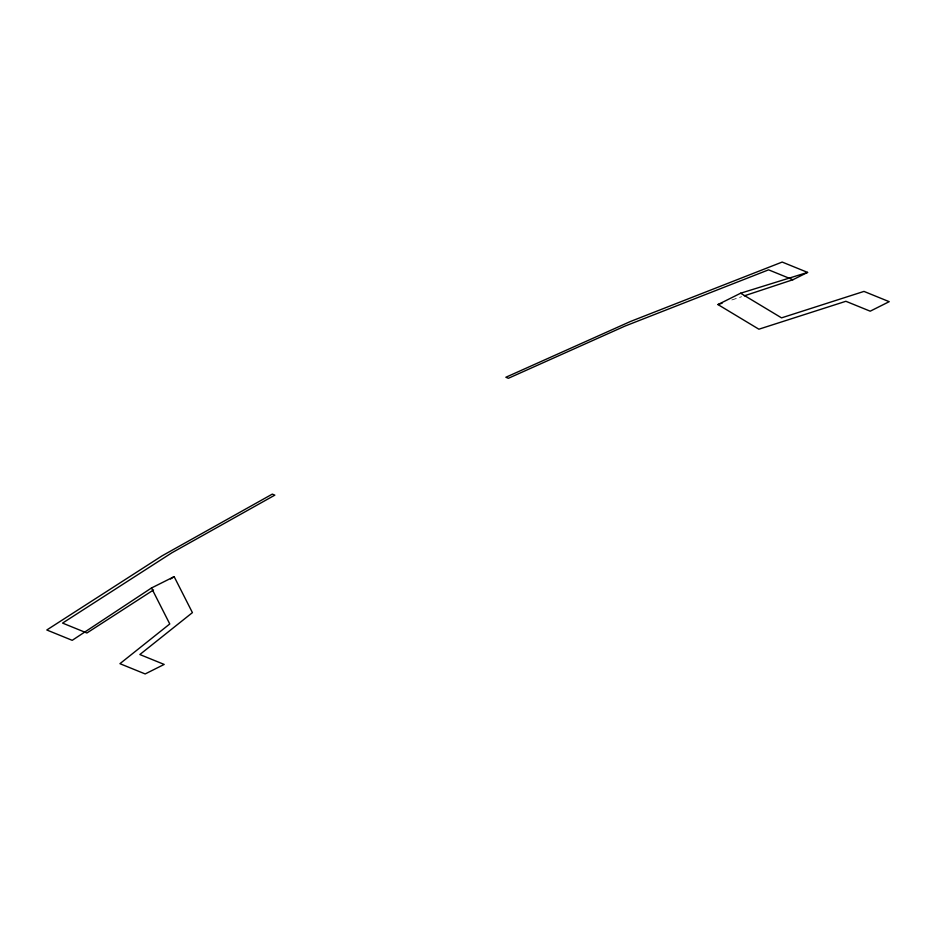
<?xml version="1.0" encoding="UTF-8"?>
<svg xmlns="http://www.w3.org/2000/svg" width="936" height="936" viewBox="0 0 936 936"><rect width="100%" height="100%" fill="white"/><g stroke="black" fill="none" stroke-linecap="round" stroke-linejoin="round"><path stroke-width="0.7" stroke-dasharray="4.68 3.51" d="M731.835 299.965L741.558 296.747"/><path stroke-width="1.4" d="M151.492 587.983L169.767 623.961L119.937 663.683L145.174 673.943L164.174 664.431L139.85 654.533L192.418 612.624L174.143 576.646L151.492 587.983L72.212 640.329L46.8 629.986L162.139 555.808L272.306 494.114L274.821 495.144L171.791 552.837L62.56 623.095L86.884 632.993L153.539 589.949M170.516 578.998L174.143 576.646M740.61 293.225L781.548 317.866L863.975 291.412L889.2 301.673L870.199 311.185L845.875 301.287L758.885 329.203L717.959 304.563L740.61 293.225L807.592 272.399L782.18 262.057L630.513 321.457L505.873 377.255L508.388 378.284L624.955 326.102L768.585 269.837L792.909 279.735L807.592 272.399M717.959 304.563L722.124 303.182M744.331 295.823L792.909 279.735"/></g></svg>
